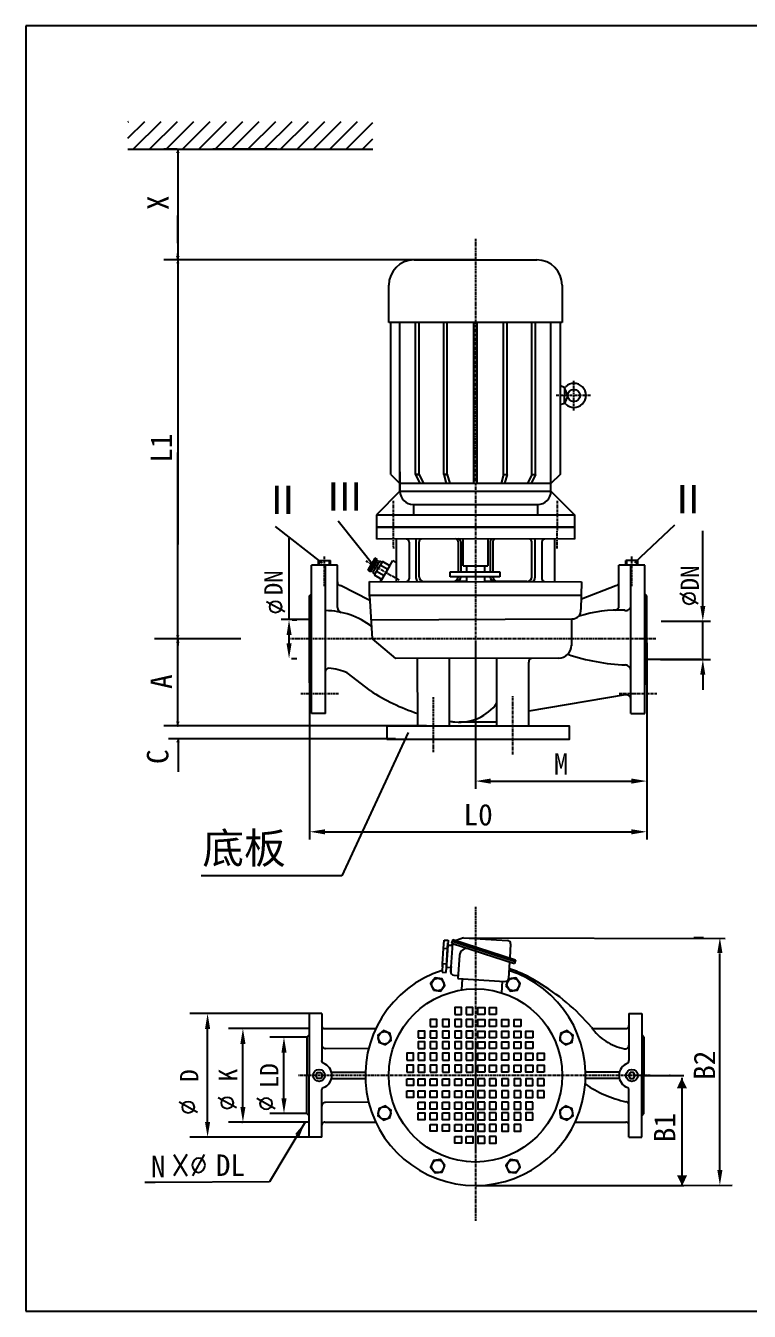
# Model space of a CAD drawing. Extents: x 1620 to 2878, y -792 to 791.
# Drawn here: x 1939.6 to 2057.7, y 338.3 to 548.3 of the extents above; entities that cross this region are included whole.
import ezdxf
from ezdxf.enums import TextEntityAlignment as Align

# ---------------------------------------------------------------- set-up
doc = ezdxf.new("R2010")
doc.units = 0
doc.header["$MEASUREMENT"] = 0
doc.linetypes.add('ACAD_ISO05W100', pattern=[34, 24, -3, 0.5, -3, 0.5, -3])
doc.linetypes.add('CENTER', pattern=[2, 1.25, -0.25, 0.25, -0.25])
doc.layers.get('0').update_dxf_attribs({"linetype": 'CONTINUOUS'})
doc.layers.get('DEFPOINTS').update_dxf_attribs({"linetype": 'CONTINUOUS'})
for name, color, linetype in [('1', 7, 'CONTINUOUS'), ('LAYER1', 7, 'ACAD_ISO05W100'), ('PMX', 6, 'CONTINUOUS'), ('TEXT', 3, 'CONTINUOUS'), ('YHCENTER', 4, 'CENTER'), ('YHDIM', 1, 'CONTINUOUS'), ('YHPMX', 6, 'CONTINUOUS'), ('YHSOLID', 7, 'CONTINUOUS'), ('YHTHIN', 1, 'CONTINUOUS')]:
    doc.layers.add(name, color=color, linetype=linetype)
doc.styles.add('HZTXT', font='txt.shx', dxfattribs={"bigfont": 'hztxt.shx'})
doc.styles.get("Standard").update_dxf_attribs({"font": 'SimSun.ttf', "width": 0.6})
doc.dimstyles.get("Standard").update_dxf_attribs({"dimtxt": 0.18, "dimasz": 0.18, "dimexe": 0.18, "dimexo": 0.0625, "dimgap": 0.09, "dimtad": 0, "dimtih": 1, "dimtoh": 1, "dimdec": 4, "dimzin": 0, "dimdsep": 46, "dimtxsty": 'Standard', "dimcen": 0.09, "dimadec": 0, "dimazin": 0, "dimtfac": 1, "dimtdec": 4, "dimtofl": 0, "dimtmove": 0, "dimatfit": 3, "dimfxl": 0, "dimtolj": 1, "dimtzin": 0, "dimarcsym": 0})

# ---------------------------------------------------------------- blocks, each defined once
blk = doc.blocks.new('A2')
at = {"color": 1, "linetype": 'ByBlock', "ltscale": 0.2}
blk.add_solid([(-0.63, -0.307), (-0.63, 0.293), (0, 0)], dxfattribs=at)
at = {"layer": 'TEXT', "color": 1, "ltscale": 0.2}
blk.add_line((0, 0), (-1.081, 0), dxfattribs=at)
blk = doc.blocks.new('*D452')
at = {"layer": 'DEFPOINTS', "color": 0}
for p in [(2042.72, 451.07), (2050.14, 451.07), (2042.6, 444.84)]:
    blk.add_point(p, dxfattribs=at)
at = {"layer": 'YHDIM', "color": 0, "lineweight": -2}
for p, q in [((2050.14, 453.57), (2050.14, 465.85)), ((2043.35, 451.07), (2051.39, 451.07)), ((2050.14, 444.84), (2050.14, 451.07)), ((2043.23, 444.84), (2051.39, 444.84)), ((2050.14, 442.34), (2050.14, 439.84))]:
    blk.add_line(p, q, dxfattribs=at)
at = {"layer": 'YHDIM', "color": 0}
for points in [[(2049.72, 453.57), (2050.55, 453.57), (2050.14, 451.07)], [(2049.72, 442.34), (2050.55, 442.34), (2050.14, 444.84)]]:
    blk.add_solid(points, dxfattribs=at)
at = {"layer": 'YHDIM', "color": 0, "insert": (2048.25, 460.96), "char_height": 2.5, "attachment_point": 5, "rotation": 90}
blk.add_mtext('\\A1;        ', dxfattribs=at)
blk = doc.blocks.new('*D453')
at = {"layer": 'DEFPOINTS', "color": 0}
for p in [(1982.48, 451.3), (1982.59, 451.3), (1982.36, 444.95)]:
    blk.add_point(p, dxfattribs=at)
at = {"layer": 'YHDIM', "color": 0, "lineweight": -2}
for p, q in [((1982.59, 451.3), (1982.59, 464.65)), ((1983.1, 451.3), (1983.84, 451.3)), ((1982.59, 447.45), (1982.59, 448.8)), ((1982.98, 444.95), (1983.84, 444.95))]:
    blk.add_line(p, q, dxfattribs=at)
at = {"layer": 'YHDIM', "color": 0}
for points in [[(1982.18, 448.8), (1983.01, 448.8), (1982.59, 451.3)], [(1982.18, 447.45), (1983.01, 447.45), (1982.59, 444.95)]]:
    blk.add_solid(points, dxfattribs=at)
at = {"layer": 'YHDIM', "color": 0, "insert": (1980.71, 459.23), "char_height": 2.5, "attachment_point": 5, "rotation": 90}
blk.add_mtext('\\A1;         ', dxfattribs=at)
blk = doc.blocks.new('*D454')
at = {"layer": 'DEFPOINTS', "color": 0}
for p in [(1985.95, 448.17), (2040.99, 448.17), (2040.99, 416.67)]:
    blk.add_point(p, dxfattribs=at)
at = {"layer": 'YHDIM', "color": 0, "lineweight": -2}
for p, q in [((1985.95, 447.55), (1985.95, 415.42)), ((2040.99, 447.55), (2040.99, 415.42)), ((1988.45, 416.67), (2038.49, 416.67))]:
    blk.add_line(p, q, dxfattribs=at)
at = {"layer": 'YHDIM', "color": 0}
for points in [[(1988.45, 417.08), (1988.45, 416.25), (1985.95, 416.67)], [(2038.49, 417.08), (2038.49, 416.25), (2040.99, 416.67)]]:
    blk.add_solid(points, dxfattribs=at)
blk = doc.blocks.new('*D455')
at = {"layer": 'DEFPOINTS', "color": 0}
for p in [(2013.02, 448.17), (2040.99, 448.17), (2040.99, 424.95)]:
    blk.add_point(p, dxfattribs=at)
at = {"layer": 'YHDIM', "color": 0, "lineweight": -2}
for p, q in [((2013.02, 447.55), (2013.02, 423.7)), ((2040.99, 447.55), (2040.99, 423.7)), ((2015.52, 424.95), (2038.49, 424.95))]:
    blk.add_line(p, q, dxfattribs=at)
at = {"layer": 'YHDIM', "color": 0}
for points in [[(2015.52, 425.37), (2015.52, 424.53), (2013.02, 424.95)], [(2038.49, 425.37), (2038.49, 424.53), (2040.99, 424.95)]]:
    blk.add_solid(points, dxfattribs=at)
blk = doc.blocks.new('*D456')
at = {"layer": 'DEFPOINTS', "color": 0}
for p in [(1975.06, 384.52), (1985.86, 384.52), (1985.85, 369.23)]:
    blk.add_point(p, dxfattribs=at)
at = {"layer": 'YHDIM', "color": 0, "lineweight": -2}
for p, q in [((1985.23, 384.52), (1973.81, 384.52)), ((1975.06, 371.73), (1975.06, 382.02)), ((1985.22, 369.23), (1973.81, 369.23))]:
    blk.add_line(p, q, dxfattribs=at)
at = {"layer": 'YHDIM', "color": 0}
for points in [[(1974.64, 382.02), (1975.48, 382.02), (1975.06, 384.52)], [(1974.64, 371.73), (1975.48, 371.73), (1975.06, 369.23)]]:
    blk.add_solid(points, dxfattribs=at)
blk = doc.blocks.new('*D457')
at = {"layer": 'DEFPOINTS', "color": 0}
for p in [(1981.76, 383.11), (1985.49, 383.11), (1985.49, 370.63)]:
    blk.add_point(p, dxfattribs=at)
at = {"layer": 'YHDIM', "color": 0, "lineweight": -2}
for p, q in [((1984.87, 383.11), (1980.51, 383.11)), ((1981.76, 373.13), (1981.76, 380.61)), ((1984.87, 370.63), (1980.51, 370.63))]:
    blk.add_line(p, q, dxfattribs=at)
at = {"layer": 'YHDIM', "color": 0}
for points in [[(1981.35, 380.61), (1982.18, 380.61), (1981.76, 383.11)], [(1981.35, 373.13), (1982.18, 373.13), (1981.76, 370.63)]]:
    blk.add_solid(points, dxfattribs=at)
blk = doc.blocks.new('*D458')
at = {"layer": 'DEFPOINTS', "color": 0}
for p in [(1969.29, 386.97), (1985.86, 386.97), (1985.86, 366.78)]:
    blk.add_point(p, dxfattribs=at)
at = {"layer": 'YHDIM', "color": 0, "lineweight": -2}
for p, q in [((1985.23, 386.97), (1968.04, 386.97)), ((1969.29, 369.28), (1969.29, 384.47)), ((1985.23, 366.78), (1968.04, 366.78))]:
    blk.add_line(p, q, dxfattribs=at)
at = {"layer": 'YHDIM', "color": 0}
for points in [[(1968.87, 384.47), (1969.71, 384.47), (1969.29, 386.97)], [(1968.87, 369.28), (1969.71, 369.28), (1969.29, 366.78)]]:
    blk.add_solid(points, dxfattribs=at)

msp = doc.modelspace()

# ---------------------------------------------------------------- hatches: boundary and pattern name
at = {"layer": 'YHPMX', "ltscale": 0.2}
h = msp.add_hatch(dxfattribs=at)
h.set_pattern_fill('ANSI31', color=256, scale=15.120422, style=0)
h.set_pattern_definition([(45, (347.8369, -9.3197), (-1.3364691, 1.3364691), [])])
h.paths.add_polyline_path([(1996.29605, 528.15541), (1996.29605, 532.69687), (1956.29837, 532.69687), (1956.29837, 528.15541)])

# ---------------------------------------------------------------- linework, layer by layer
for p, q in [((2236.60265, 548.34264), (1939.60265, 548.34264)), ((1939.60265, 548.34264), (1939.60265, 338.34264)), ((1939.60265, 338.34264), (2236.60265, 338.34264))]:
    msp.add_line(p, q)
at = {"color": 1, "linetype": 'ByBlock'}
for p, q in [((2002.96548, 510.07578), (1963.68027, 510.07578)), ((1964.43027, 509.17578), (1964.43027, 463.5988)), ((1964.43027, 449.07182), (1964.43027, 478.6488)), ((1985.9195, 451.3567), (1981.317, 451.35887)), ((1974.70507, 448.17182), (1963.68027, 448.17182)), ((2041.01743, 444.87043), (2049.81035, 444.87043)), ((2013.02284, 431.78428), (2013.02284, 426.79756)), ((2013.15746, 358.89367), (2054.94929, 358.93821))]:
    msp.add_line(p, q, dxfattribs=at)
at = {"color": 1}
for p, q in [((2002.06212, 432.89734), (1991.1966, 409.47698)), ((1991.1966, 409.47698), (1968.21789, 409.47698))]:
    msp.add_line(p, q, dxfattribs=at)
at = {"color": 0, "linetype": 'ByBlock'}
msp.add_line((2050.24009, 399.35694), (2048.67845, 399.35694), dxfattribs=at)
at = {"layer": '1'}
for p, q in [((1996.84121, 466.42764), (1996.84121, 464.48581)), ((2013.02316, 466.42764), (1996.84121, 466.42764)), ((2013.02316, 466.42764), (2017.1825, 466.42764)), ((2017.1825, 466.42764), (2025.40236, 466.42764)), ((2027.3442, 466.42764), (2029.20512, 466.42764)), ((2029.20512, 466.42764), (2029.20512, 464.48581)), ((2029.20512, 464.48581), (1996.84121, 464.52422)), ((2000.0776, 464.48581), (2000.09801, 457.5583)), ((2003.31399, 464.48581), (2003.31399, 458.16987)), ((2010.19823, 464.52422), (2010.19823, 464.52126)), ((2022.73234, 464.48581), (2022.73234, 458.16987)), ((2025.99969, 457.52757), (2025.99969, 464.48961)), ((2002.18125, 464.00035), (2002.18125, 458.01302)), ((2003.82465, 458.33666), (2003.82465, 464.03876)), ((2010.19823, 464.03876), (2010.19823, 459.15043)), ((2010.63021, 464.03876), (2010.63021, 459.15043)), ((2015.41611, 464.03876), (2015.41611, 459.15043)), ((2015.8481, 464.03876), (2015.8481, 459.15043)), ((2022.22167, 458.33666), (2022.22167, 464.03876)), ((2023.86508, 464.00035), (2023.86508, 458.01302)), ((1997.57023, 457.5643), (1999.53649, 460.9722)), ((2010.19823, 458.34133), (2010.19823, 458.33666)), ((2010.63021, 458.34133), (2010.63021, 458.33666)), ((2015.41611, 458.34133), (2015.41611, 458.33666)), ((2015.8481, 458.34133), (2015.8481, 458.33666)), ((1995.70795, 457.57194), (2030.34387, 457.48443)), ((2004.66021, 457.52757), (2009.82112, 457.52757)), ((2011.56679, 457.52757), (2009.82112, 457.52757)), ((2021.41258, 457.52757), (2014.47954, 457.52757)), ((2030.34387, 455.26241), (1995.70248, 455.27057))]:
    msp.add_line(p, q, dxfattribs=at)
for centre, radius, start, end in [((2001.69579, 464.00035), 0.48546, 0, 90), ((2004.31011, 464.03876), 0.48546, 110.1606389, 180), ((2009.71277, 464.03876), 0.48546, 0, 90), ((2010.14476, 464.03876), 0.48546, 0, 90), ((2015.90157, 464.03876), 0.48546, 107.4918441, 180), ((2016.33356, 464.03876), 0.48546, 107.6913042, 180), ((2021.73622, 464.03876), 0.48546, 0, 69.8393611), ((2024.35054, 464.00035), 0.48546, 90, 180), ((2001.69579, 458.01302), 0.48546, 270, 0), ((2004.12309, 458.16987), 0.8091, 180, 232.5464914), ((2004.63375, 458.33666), 0.8091, 180, 270), ((2009.38913, 458.33666), 0.8091, 270, 0), ((2009.82112, 458.33666), 0.8091, 270, 0), ((2016.22521, 458.33666), 0.8091, 180, 270), ((2016.6572, 458.33666), 0.8091, 180, 270), ((2021.41258, 458.33666), 0.8091, 270, 0), ((2021.92324, 458.16987), 0.8091, 307.4535086, 0), ((2024.35054, 458.01302), 0.48546, 180, 270), ((2004.66021, 458.33666), 0.8091, 262.9483667, 270)]:
    msp.add_arc(centre, radius, start, end, dxfattribs=at)
at = {"layer": 'DEFPOINTS', "color": 0, "linetype": 'ByBlock'}
for p in [(2002.99673, 510.07578), (1985.95075, 451.35668), (2040.98618, 451.34321), (1964.43027, 448.17182), (1974.73632, 448.17182), (1985.95075, 448.07732), (2040.98618, 448.17182), (2040.98618, 448.07732), (1982.06395, 444.88558), (1985.95075, 444.88374), (2040.98618, 444.87043), (2049.06035, 444.87043), (2013.02284, 431.81553), (2013.02284, 427.54756), (2011.0497, 399.35694), (2049.92845, 399.35694), (2050.11509, 399.35694), (2050.86509, 399.35694), (2013.12621, 358.89367), (2050.86509, 358.89367)]:
    msp.add_point(p, dxfattribs=at)
at = {"layer": 'DEFPOINTS', "color": 0, "linetype": 'ByBlock', "ltscale": 0.35}
msp.add_point((2013.03171, 358.89367), dxfattribs=at)
at = {"layer": 'LAYER1'}
for p, q in [((2008.98484, 394.52377), (2008.98484, 393.75262)), ((1987.93824, 386.96552), (1985.85805, 386.96552)), ((1985.85805, 386.96552), (1985.85805, 376.8705)), ((1987.93824, 386.96552), (1987.93824, 383.12935)), ((1987.96655, 386.96552), (1987.96655, 379.29318)), ((2038.07914, 386.96552), (2040.15933, 386.96552)), ((2038.07914, 386.96552), (2038.07914, 379.29318)), ((2040.15933, 386.96552), (2040.15933, 376.8705)), ((1988.4277, 384.51825), (1996.75085, 384.51177)), ((2032.11618, 384.51825), (2037.58969, 384.51825)), ((1985.49096, 383.11106), (1985.85805, 383.47815)), ((1985.49096, 383.11106), (1985.49096, 376.8705)), ((2040.52642, 383.11106), (2040.15933, 383.47815)), ((2040.52642, 383.11106), (2040.52642, 376.8705)), ((1995.58452, 381.23759), (1988.55006, 381.27235)), ((1987.96655, 379.14594), (1987.96655, 379.29318)), ((2038.07914, 379.14594), (2038.07914, 379.29318)), ((1985.49096, 370.63424), (1985.49096, 376.8748)), ((1985.85805, 366.77977), (1985.85805, 376.8748)), ((2040.15933, 366.77977), (2040.15933, 376.8748)), ((2040.52642, 370.63424), (2040.52642, 376.8748)), ((1987.96655, 366.77977), (1987.96655, 374.59506)), ((2038.07914, 366.77977), (2038.07914, 374.59506)), ((1987.93824, 366.77977), (1987.93824, 371.85683)), ((1995.58452, 372.50341), (1988.55006, 372.46865)), ((1985.49096, 370.63424), (1985.85805, 370.26715)), ((2040.52642, 370.63424), (2040.15933, 370.26715)), ((1988.4277, 369.22705), (1996.75188, 369.22705)), ((2029.29381, 369.22705), (2037.58969, 369.22705)), ((1987.93824, 366.77977), (1985.85805, 366.77977)), ((2038.07914, 366.77977), (2040.15933, 366.77977))]:
    msp.add_line(p, q, dxfattribs=at)
for centre, radius, start, end in [((2013.3243, 376.97898), 18.06528, 56.8337745, 73.5055926), ((2005.53464, 362.21314), 34.722, 40.4438271, 59.4044374), ((1988.4277, 385.0077), 0.48946, 180, 270), ((2038.93796, 389.55978), 8.48256, 214.6462864, 259.2628235), ((2037.58969, 385.0077), 0.48946, 270, 0), ((1988.55006, 381.88417), 0.61182, 180, 270), ((2037.46732, 381.82764), 0.61182, 259.6711867, 0), ((2041.44608, 390.48615), 18.31837, 235.0245291, 257.867067), ((1988.55006, 371.85683), 0.61182, 90, 180), ((2037.46732, 371.97881), 0.61182, 0, 77.867067), ((1988.4277, 368.7376), 0.48946, 90, 180), ((2037.58969, 368.7376), 0.48946, 0, 90)]:
    msp.add_arc(centre, radius, start, end, dxfattribs=at)
at = {"layer": 'PMX'}
msp.add_line((1999.53649, 460.9722), (1999.53649, 460.9722), dxfattribs=at)
for points in [[(2009.63304, 386.83935), (2010.74035, 386.83935), (2010.74035, 387.94575), (2009.63304, 387.94575)], [(2011.5036, 386.83935), (2012.61091, 386.83935), (2012.61091, 387.94575), (2011.5036, 387.94575)], [(2014.54209, 386.83935), (2013.43478, 386.83935), (2013.43478, 387.94575), (2014.54209, 387.94575)], [(2016.41265, 386.83935), (2015.30534, 386.83935), (2015.30534, 387.94575), (2016.41265, 387.94575)], [(2005.60276, 384.88124), (2006.71006, 384.88124), (2006.71006, 385.98764), (2005.60276, 385.98764)], [(2007.61845, 384.88124), (2008.72575, 384.88124), (2008.72575, 385.98764), (2007.61845, 385.98764)], [(2009.63304, 384.88124), (2010.74035, 384.88124), (2010.74035, 385.98764), (2009.63304, 385.98764)], [(2011.5036, 384.88124), (2012.61091, 384.88124), (2012.61091, 385.98764), (2011.5036, 385.98764)], [(2014.54209, 384.88124), (2013.43478, 384.88124), (2013.43478, 385.98764), (2014.54209, 385.98764)], [(2016.41265, 384.88124), (2015.30534, 384.88124), (2015.30534, 385.98764), (2016.41265, 385.98764)], [(2018.42724, 384.88124), (2017.31994, 384.88124), (2017.31994, 385.98764), (2018.42724, 385.98764)], [(2020.44293, 384.88124), (2019.33563, 384.88124), (2019.33563, 385.98764), (2020.44293, 385.98764)], [(2003.67391, 383.00309), (2004.78122, 383.00309), (2004.78122, 384.10949), (2003.67391, 384.10949)], [(2003.67391, 381.25835), (2004.78122, 381.25835), (2004.78122, 382.36475), (2003.67391, 382.36475)], [(2005.60276, 383.00309), (2006.71006, 383.00309), (2006.71006, 384.10949), (2005.60276, 384.10949)], [(2005.60276, 381.25835), (2006.71006, 381.25835), (2006.71006, 382.36475), (2005.60276, 382.36475)], [(2007.61845, 383.00309), (2008.72575, 383.00309), (2008.72575, 384.10949), (2007.61845, 384.10949)], [(2007.61845, 381.25835), (2008.72575, 381.25835), (2008.72575, 382.36475), (2007.61845, 382.36475)], [(2009.63304, 383.00309), (2010.74035, 383.00309), (2010.74035, 384.10949), (2009.63304, 384.10949)], [(2009.63304, 381.25835), (2010.74035, 381.25835), (2010.74035, 382.36475), (2009.63304, 382.36475)], [(2011.5036, 383.00309), (2012.61091, 383.00309), (2012.61091, 384.10949), (2011.5036, 384.10949)], [(2011.5036, 381.25835), (2012.61091, 381.25835), (2012.61091, 382.36475), (2011.5036, 382.36475)], [(2014.54209, 383.00309), (2013.43478, 383.00309), (2013.43478, 384.10949), (2014.54209, 384.10949)], [(2014.54209, 381.25835), (2013.43478, 381.25835), (2013.43478, 382.36475), (2014.54209, 382.36475)], [(2016.41265, 383.00309), (2015.30534, 383.00309), (2015.30534, 384.10949), (2016.41265, 384.10949)], [(2016.41265, 381.25835), (2015.30534, 381.25835), (2015.30534, 382.36475), (2016.41265, 382.36475)], [(2018.42724, 383.00309), (2017.31994, 383.00309), (2017.31994, 384.10949), (2018.42724, 384.10949)], [(2018.42724, 381.25835), (2017.31994, 381.25835), (2017.31994, 382.36475), (2018.42724, 382.36475)], [(2020.44293, 383.00309), (2019.33563, 383.00309), (2019.33563, 384.10949), (2020.44293, 384.10949)], [(2020.44293, 381.25835), (2019.33563, 381.25835), (2019.33563, 382.36475), (2020.44293, 382.36475)], [(2022.37178, 383.00309), (2021.26447, 383.00309), (2021.26447, 384.10949), (2022.37178, 384.10949)], [(2022.37178, 381.25835), (2021.26447, 381.25835), (2021.26447, 382.36475), (2022.37178, 382.36475)], [(2001.80335, 379.3802), (2002.91066, 379.3802), (2002.91066, 380.4866), (2001.80335, 380.4866)], [(2003.67391, 379.3802), (2004.78122, 379.3802), (2004.78122, 380.4866), (2003.67391, 380.4866)], [(2005.60276, 379.3802), (2006.71006, 379.3802), (2006.71006, 380.4866), (2005.60276, 380.4866)], [(2007.61845, 379.3802), (2008.72575, 379.3802), (2008.72575, 380.4866), (2007.61845, 380.4866)], [(2009.63304, 379.3802), (2010.74035, 379.3802), (2010.74035, 380.4866), (2009.63304, 380.4866)], [(2011.5036, 379.3802), (2012.61091, 379.3802), (2012.61091, 380.4866), (2011.5036, 380.4866)], [(2014.54209, 379.3802), (2013.43478, 379.3802), (2013.43478, 380.4866), (2014.54209, 380.4866)], [(2016.41265, 379.3802), (2015.30534, 379.3802), (2015.30534, 380.4866), (2016.41265, 380.4866)], [(2018.42724, 379.3802), (2017.31994, 379.3802), (2017.31994, 380.4866), (2018.42724, 380.4866)], [(2020.44293, 379.3802), (2019.33563, 379.3802), (2019.33563, 380.4866), (2020.44293, 380.4866)], [(2022.37178, 379.3802), (2021.26447, 379.3802), (2021.26447, 380.4866), (2022.37178, 380.4866)], [(2024.24233, 379.3802), (2023.13503, 379.3802), (2023.13503, 380.4866), (2024.24233, 380.4866)], [(2001.80335, 377.42209), (2002.91066, 377.42209), (2002.91066, 378.52849), (2001.80335, 378.52849)], [(2003.67391, 377.42209), (2004.78122, 377.42209), (2004.78122, 378.52849), (2003.67391, 378.52849)], [(2005.60276, 377.42209), (2006.71006, 377.42209), (2006.71006, 378.52849), (2005.60276, 378.52849)], [(2007.61845, 377.42209), (2008.72575, 377.42209), (2008.72575, 378.52849), (2007.61845, 378.52849)], [(2009.63304, 377.42209), (2010.74035, 377.42209), (2010.74035, 378.52849), (2009.63304, 378.52849)], [(2011.5036, 377.42209), (2012.61091, 377.42209), (2012.61091, 378.52849), (2011.5036, 378.52849)], [(2014.54209, 377.42209), (2013.43478, 377.42209), (2013.43478, 378.52849), (2014.54209, 378.52849)], [(2016.41265, 377.42209), (2015.30534, 377.42209), (2015.30534, 378.52849), (2016.41265, 378.52849)], [(2018.42724, 377.42209), (2017.31994, 377.42209), (2017.31994, 378.52849), (2018.42724, 378.52849)], [(2020.44293, 377.42209), (2019.33563, 377.42209), (2019.33563, 378.52849), (2020.44293, 378.52849)], [(2022.37178, 377.42209), (2021.26447, 377.42209), (2021.26447, 378.52849), (2022.37178, 378.52849)], [(2024.24233, 377.42209), (2023.13503, 377.42209), (2023.13503, 378.52849), (2024.24233, 378.52849)], [(2001.80335, 376.31891), (2002.91066, 376.31891), (2002.91066, 375.21252), (2001.80335, 375.21252)], [(2003.67391, 376.31891), (2004.78122, 376.31891), (2004.78122, 375.21252), (2003.67391, 375.21252)], [(2005.60276, 376.31891), (2006.71006, 376.31891), (2006.71006, 375.21252), (2005.60276, 375.21252)], [(2007.61845, 376.31891), (2008.72575, 376.31891), (2008.72575, 375.21252), (2007.61845, 375.21252)], [(2009.63304, 376.31891), (2010.74035, 376.31891), (2010.74035, 375.21252), (2009.63304, 375.21252)], [(2011.5036, 376.31891), (2012.61091, 376.31891), (2012.61091, 375.21252), (2011.5036, 375.21252)], [(2014.54209, 376.31891), (2013.43478, 376.31891), (2013.43478, 375.21252), (2014.54209, 375.21252)], [(2016.41265, 376.31891), (2015.30534, 376.31891), (2015.30534, 375.21252), (2016.41265, 375.21252)], [(2018.42724, 376.31891), (2017.31994, 376.31891), (2017.31994, 375.21252), (2018.42724, 375.21252)], [(2020.44293, 376.31891), (2019.33563, 376.31891), (2019.33563, 375.21252), (2020.44293, 375.21252)], [(2022.37178, 376.31891), (2021.26447, 376.31891), (2021.26447, 375.21252), (2022.37178, 375.21252)], [(2024.24233, 376.31891), (2023.13503, 376.31891), (2023.13503, 375.21252), (2024.24233, 375.21252)], [(2001.80335, 374.3608), (2002.91066, 374.3608), (2002.91066, 373.2544), (2001.80335, 373.2544)], [(2003.67391, 374.3608), (2004.78122, 374.3608), (2004.78122, 373.2544), (2003.67391, 373.2544)], [(2005.60276, 374.3608), (2006.71006, 374.3608), (2006.71006, 373.2544), (2005.60276, 373.2544)], [(2007.61845, 374.3608), (2008.72575, 374.3608), (2008.72575, 373.2544), (2007.61845, 373.2544)], [(2009.63304, 374.3608), (2010.74035, 374.3608), (2010.74035, 373.2544), (2009.63304, 373.2544)], [(2011.5036, 374.3608), (2012.61091, 374.3608), (2012.61091, 373.2544), (2011.5036, 373.2544)], [(2014.54209, 374.3608), (2013.43478, 374.3608), (2013.43478, 373.2544), (2014.54209, 373.2544)], [(2016.41265, 374.3608), (2015.30534, 374.3608), (2015.30534, 373.2544), (2016.41265, 373.2544)], [(2018.42724, 374.3608), (2017.31994, 374.3608), (2017.31994, 373.2544), (2018.42724, 373.2544)], [(2020.44293, 374.3608), (2019.33563, 374.3608), (2019.33563, 373.2544), (2020.44293, 373.2544)], [(2022.37178, 374.3608), (2021.26447, 374.3608), (2021.26447, 373.2544), (2022.37178, 373.2544)], [(2024.24233, 374.3608), (2023.13503, 374.3608), (2023.13503, 373.2544), (2024.24233, 373.2544)], [(2003.67391, 372.48265), (2004.78122, 372.48265), (2004.78122, 371.37626), (2003.67391, 371.37626)], [(2005.60276, 372.48265), (2006.71006, 372.48265), (2006.71006, 371.37626), (2005.60276, 371.37626)], [(2007.61845, 372.48265), (2008.72575, 372.48265), (2008.72575, 371.37626), (2007.61845, 371.37626)], [(2009.63304, 372.48265), (2010.74035, 372.48265), (2010.74035, 371.37626), (2009.63304, 371.37626)], [(2011.5036, 372.48265), (2012.61091, 372.48265), (2012.61091, 371.37626), (2011.5036, 371.37626)], [(2014.54209, 372.48265), (2013.43478, 372.48265), (2013.43478, 371.37626), (2014.54209, 371.37626)], [(2016.41265, 372.48265), (2015.30534, 372.48265), (2015.30534, 371.37626), (2016.41265, 371.37626)], [(2018.42724, 372.48265), (2017.31994, 372.48265), (2017.31994, 371.37626), (2018.42724, 371.37626)], [(2020.44293, 372.48265), (2019.33563, 372.48265), (2019.33563, 371.37626), (2020.44293, 371.37626)], [(2022.37178, 372.48265), (2021.26447, 372.48265), (2021.26447, 371.37626), (2022.37178, 371.37626)], [(2003.67391, 370.73791), (2004.78122, 370.73791), (2004.78122, 369.63151), (2003.67391, 369.63151)], [(2005.60276, 370.73791), (2006.71006, 370.73791), (2006.71006, 369.63151), (2005.60276, 369.63151)], [(2007.61845, 370.73791), (2008.72575, 370.73791), (2008.72575, 369.63151), (2007.61845, 369.63151)], [(2009.63304, 370.73791), (2010.74035, 370.73791), (2010.74035, 369.63151), (2009.63304, 369.63151)], [(2011.5036, 370.73791), (2012.61091, 370.73791), (2012.61091, 369.63151), (2011.5036, 369.63151)], [(2014.54209, 370.73791), (2013.43478, 370.73791), (2013.43478, 369.63151), (2014.54209, 369.63151)], [(2016.41265, 370.73791), (2015.30534, 370.73791), (2015.30534, 369.63151), (2016.41265, 369.63151)], [(2018.42724, 370.73791), (2017.31994, 370.73791), (2017.31994, 369.63151), (2018.42724, 369.63151)], [(2020.44293, 370.73791), (2019.33563, 370.73791), (2019.33563, 369.63151), (2020.44293, 369.63151)], [(2022.37178, 370.73791), (2021.26447, 370.73791), (2021.26447, 369.63151), (2022.37178, 369.63151)], [(2005.60276, 368.85976), (2006.71006, 368.85976), (2006.71006, 367.75337), (2005.60276, 367.75337)], [(2007.61845, 368.85976), (2008.72575, 368.85976), (2008.72575, 367.75337), (2007.61845, 367.75337)], [(2009.63304, 368.85976), (2010.74035, 368.85976), (2010.74035, 367.75337), (2009.63304, 367.75337)], [(2011.5036, 368.85976), (2012.61091, 368.85976), (2012.61091, 367.75337), (2011.5036, 367.75337)], [(2014.54209, 368.85976), (2013.43478, 368.85976), (2013.43478, 367.75337), (2014.54209, 367.75337)], [(2016.41265, 368.85976), (2015.30534, 368.85976), (2015.30534, 367.75337), (2016.41265, 367.75337)], [(2018.42724, 368.85976), (2017.31994, 368.85976), (2017.31994, 367.75337), (2018.42724, 367.75337)], [(2020.44293, 368.85976), (2019.33563, 368.85976), (2019.33563, 367.75337), (2020.44293, 367.75337)], [(2009.63304, 366.90165), (2010.74035, 366.90165), (2010.74035, 365.79525), (2009.63304, 365.79525)], [(2011.5036, 366.90165), (2012.61091, 366.90165), (2012.61091, 365.79525), (2011.5036, 365.79525)], [(2014.54209, 366.90165), (2013.43478, 366.90165), (2013.43478, 365.79525), (2014.54209, 365.79525)], [(2016.41265, 366.90165), (2015.30534, 366.90165), (2015.30534, 365.79525), (2016.41265, 365.79525)]]:
    msp.add_lwpolyline(points, close=True, dxfattribs=at)
at = {"layer": 'TEXT', "color": 1, "linetype": 'ByBlock', "ltscale": 0.2}
for p, q in [((1964.33577, 528.15541), (1962.16221, 528.15541)), ((1964.45494, 528.06844), (1964.43027, 508.8976)), ((1980.56993, 528.15541), (1970.15713, 528.15541)), ((1964.43027, 512.79746), (1964.43027, 517.33359)), ((1964.33577, 510.07578), (1962.16221, 510.07578)), ((1964.33577, 448.17182), (1960.641, 448.17182)), ((1974.54732, 448.17182), (1961.40619, 448.17182)), ((1965.85697, 433.98151), (1962.16221, 433.98151)), ((1964.49486, 431.71311), (1964.46371, 426.45482)), ((1985.85805, 386.96552), (1966.41815, 386.96552)), ((1985.85805, 384.51825), (1972.69387, 384.51825)), ((1985.49096, 383.11106), (1979.46099, 383.11106)), ((2040.62092, 376.8705), (2047.03316, 376.8705)), ((2046.72677, 374.78165), (2046.72677, 359.52649)), ((1985.49096, 370.63424), (1979.46099, 370.63424)), ((1985.84612, 369.22581), (1972.69387, 369.22581)), ((1985.85805, 366.77977), (1966.41815, 366.77977)), ((2013.12621, 358.89367), (2047.03316, 358.89367))]:
    msp.add_line(p, q, dxfattribs=at)
at = {"layer": 'TEXT', "color": 1, "linetype": 'ByBlock', "ltscale": 0.35}
for p, q in [((2013.02284, 510.07578), (1962.16766, 510.07578)), ((2005.01579, 433.98151), (1962.92739, 433.98151)), ((1999.95831, 433.98151), (1962.92739, 433.98151)), ((1999.95831, 431.86535), (1962.92739, 431.86535))]:
    msp.add_line(p, q, dxfattribs=at)
at = {"layer": 'TEXT', "color": 0, "linetype": 'ByBlock', "ltscale": 0.2}
for p in [(1964.43027, 510.07578), (1964.43027, 510.07578), (1964.43027, 448.17182), (1964.43027, 448.17182), (1964.43027, 433.98151), (2044.76509, 376.8705), (1974.96193, 369.22581)]:
    msp.add_point(p, dxfattribs=at)
at = {"layer": 'YHCENTER', "ltscale": 0.35}
for p, q in [((2013.02284, 513.53564), (2013.02284, 424.52348)), ((2029.0946, 485.46191), (2029.0946, 490.41157)), ((2031.77885, 487.95466), (2026.12535, 487.95466)), ((1999.67121, 462.93423), (1999.63357, 470.70995)), ((2026.37512, 462.93423), (2026.41276, 470.70995)), ((1988.36127, 456.79515), (1988.36127, 461.71878)), ((2000.56333, 457.76341), (1995.16175, 460.88202)), ((2038.55889, 456.79515), (2038.55889, 461.71878)), ((2042.47836, 448.17182), (1982.5189, 448.17182)), ((1984.51278, 439.26185), (1990.66059, 439.25756)), ((2036.4743, 439.26185), (2042.62212, 439.25756)), ((2006.1782, 429.67043), (2006.1782, 438.67909)), ((2019.12376, 429.31773), (2019.12376, 438.83089)), ((2013.02284, 404.41114), (2013.02284, 353.1162)), ((2013.02284, 382.41321), (2013.02284, 364.39943)), ((2041.5538, 376.8705), (1984.11858, 376.8705))]:
    msp.add_line(p, q, dxfattribs=at)
at = {"layer": 'YHDIM'}
for p, q in [((1964.44376, 433.98523), (1964.43401, 448.1696)), ((2011.08095, 399.35694), (2053.81079, 399.25914)), ((2052.92529, 361.30384), (2052.92529, 396.76711))]:
    msp.add_line(p, q, dxfattribs=at)
at = {"layer": 'YHDIM', "ltscale": 0.2}
for points in [[(1988.05426, 460.52186), (1980.3614, 466.54217)], [(1996.82682, 459.64533), (1990.61855, 467.3873)], [(2039.02458, 460.66163), (2045.57026, 466.82388)]]:
    msp.add_lwpolyline(points, dxfattribs=at)
at = {"layer": 'YHDIM'}
for points in [[(2052.50862, 396.89351), (2053.34195, 396.89351), (2052.92529, 399.39351)], [(2052.50862, 361.43023), (2053.34195, 361.43023), (2052.92529, 358.93023)]]:
    msp.add_solid(points, dxfattribs=at)
at = {"layer": 'YHSOLID'}
for p, q in [((1956.29837, 528.15541), (1996.29605, 528.15541)), ((2002.99673, 510.07578), (2023.04896, 510.07578)), ((1998.86834, 499.83503), (1998.86834, 505.94739)), ((2027.17735, 505.94739), (2027.17735, 499.83503)), ((2027.17735, 499.83503), (1998.86834, 499.83503)), ((1999.21357, 475.03773), (1999.21357, 499.83503)), ((2000.6964, 472.31896), (2000.6964, 499.83503)), ((2003.24127, 475.03773), (2003.24127, 499.83503)), ((2003.81666, 475.03773), (2003.81666, 499.83503)), ((2007.84437, 475.03773), (2007.84437, 499.83503)), ((2008.41975, 475.03773), (2008.41975, 499.83503)), ((2012.73515, 473.55553), (2012.73515, 499.83503)), ((2013.31054, 473.55553), (2013.31054, 499.83503)), ((2017.62594, 475.03773), (2017.62594, 499.83503)), ((2018.20132, 475.03773), (2018.20132, 499.83503)), ((2022.22903, 475.03773), (2022.22903, 499.83503)), ((2022.80442, 475.03773), (2022.80442, 499.83503)), ((2025.34993, 472.31499), (2025.34993, 499.83503)), ((2026.83212, 499.83503), (2026.83212, 475.03773)), ((2027.54129, 489.25775), (2026.83212, 489.50483)), ((2027.54129, 489.25777), (2027.54129, 487.93659)), ((2028.0796, 487.95466), (2027.54129, 489.25777)), ((2027.54129, 486.65155), (2027.54129, 487.97272)), ((2028.0796, 487.95466), (2027.54129, 486.65155)), ((2027.54129, 486.65156), (2026.83212, 486.40448)), ((1999.21357, 475.03773), (2000.69576, 473.55553)), ((2000.6964, 475.45216), (2000.6964, 472.31499)), ((2003.24127, 475.03773), (2003.81666, 475.03773)), ((2003.24191, 475.03773), (2003.95424, 473.55553)), ((2003.8173, 475.03773), (2003.24191, 475.03773)), ((2003.8173, 475.03773), (2004.52962, 473.55553)), ((2007.84437, 475.03773), (2008.41975, 475.03773)), ((2008.42039, 475.03773), (2007.84501, 475.03773)), ((2007.84501, 475.03773), (2008.25547, 473.55553)), ((2008.42039, 475.03773), (2008.83085, 473.55553)), ((2012.73515, 475.03773), (2013.31054, 475.03773)), ((2017.62594, 475.03773), (2017.21548, 473.55553)), ((2017.62594, 475.03773), (2018.20132, 475.03773)), ((2018.20132, 475.03773), (2017.79086, 473.55553)), ((2022.22903, 475.03773), (2021.51671, 473.55553)), ((2022.80442, 475.03773), (2022.09209, 473.55553)), ((2022.22903, 475.03773), (2022.80442, 475.03773)), ((2026.83212, 475.03773), (2025.34993, 473.55553)), ((2025.34993, 473.55553), (2000.69576, 473.55553)), ((2000.6964, 472.31499), (1996.84121, 468.44327)), ((2000.6964, 472.31896), (2025.34993, 472.31896)), ((2025.34993, 472.31499), (2029.20512, 468.44327)), ((1996.84121, 468.44327), (1996.84121, 466.42764)), ((1996.84121, 468.44327), (2029.20512, 468.44327)), ((2002.88287, 470.12852), (2023.16346, 470.12852)), ((2002.88287, 470.12852), (2002.88287, 468.44327)), ((2023.16282, 470.12852), (2023.16282, 468.44327)), ((2029.20512, 468.44327), (2029.20512, 466.42764)), ((1996.84121, 466.42764), (2029.20512, 466.42764)), ((1996.84121, 466.42764), (2029.20512, 466.42764)), ((2027.3442, 466.42764), (1996.84121, 466.42764)), ((2029.20512, 466.42764), (2027.3442, 466.42764)), ((2011.00042, 460.11668), (2011.00042, 464.52422)), ((2015.04591, 464.52422), (2015.04591, 460.11668)), ((1989.34896, 460.24329), (1986.27439, 460.24329)), ((1986.27439, 440.66312), (1986.27439, 460.24329)), ((1987.39035, 460.96361), (1989.33219, 460.96361)), ((1987.39035, 460.24329), (1987.39035, 460.96361)), ((1988.53986, 435.97035), (1988.53986, 460.24329)), ((1989.33219, 460.24329), (1989.33219, 460.96361)), ((1990.4817, 460.24329), (1989.34896, 460.24329)), ((1990.4817, 453.29294), (1990.4817, 460.24329)), ((1995.48257, 459.3947), (1996.04639, 460.37127)), ((1996.25297, 459.69732), (1995.80621, 459.95526)), ((1996.33388, 459.83746), (1995.88712, 460.0954)), ((1995.92933, 459.13676), (1996.49315, 460.11333)), ((1996.41479, 459.9776), (1995.96803, 460.23554)), ((1996.61021, 461.34784), (1996.04639, 460.37127)), ((1996.57152, 460.24906), (1996.12476, 460.507)), ((1996.65243, 460.3892), (1996.20567, 460.64714)), ((1996.25214, 458.99013), (1996.79875, 459.93689)), ((1996.73334, 460.52934), (1996.28658, 460.78728)), ((1996.81425, 460.66948), (1996.36749, 460.92742)), ((1996.68237, 459.73531), (1996.37677, 459.91174)), ((1996.89516, 460.80962), (1996.4484, 461.06756)), ((1997.05698, 461.0899), (1996.49315, 460.11333)), ((1996.97607, 460.94976), (1996.5293, 461.2077)), ((1996.91514, 460.13848), (1996.60954, 460.31491)), ((1997.05698, 461.0899), (1996.61021, 461.34784)), ((1997.34537, 460.88365), (1996.79875, 459.93689)), ((1997.82806, 460.84343), (1997.08806, 459.56172)), ((1997.73256, 460.66011), (1997.34537, 460.88365)), ((1998.70976, 459.53952), (1997.48387, 460.24729)), ((1997.75421, 457.88445), (1999.05394, 460.13566)), ((1999.05394, 460.13566), (1997.82806, 460.84343)), ((2011.00042, 460.11668), (2015.04591, 460.11668)), ((2040.09617, 460.24329), (2036.45523, 460.24329)), ((2036.45523, 453.64952), (2036.45523, 460.24329)), ((2039.5298, 460.96361), (2037.58797, 460.96361)), ((2037.58797, 460.24329), (2037.58797, 460.96361)), ((2038.39707, 435.97035), (2038.39707, 460.24329)), ((2039.5298, 460.24329), (2039.5298, 460.96361)), ((2040.66254, 460.24329), (2039.5298, 460.24329)), ((2040.66254, 455.55052), (2040.66254, 460.24329)), ((1995.92933, 459.13676), (1995.48257, 459.3947)), ((1996.01024, 459.2769), (1995.56348, 459.53484)), ((1996.09115, 459.41704), (1995.64439, 459.67498)), ((1996.17206, 459.55718), (1995.7253, 459.81512)), ((1996.63933, 458.76658), (1996.25214, 458.99013)), ((1996.52832, 458.59222), (1997.26831, 459.87393)), ((1997.75421, 457.88445), (1996.52832, 458.59222)), ((1998.09839, 458.48059), (1996.8725, 459.18836)), ((2008.91389, 459.15043), (2014.47954, 459.15043)), ((2008.91389, 458.34133), (2008.91389, 459.15043)), ((2014.47954, 458.34133), (2008.91389, 458.34133)), ((2014.47954, 459.15043), (2017.00487, 459.15043)), ((2017.00487, 458.34133), (2014.47954, 458.34133)), ((2017.00487, 459.15043), (2017.00487, 458.34133)), ((1995.75255, 454.45704), (1990.99488, 456.88706)), ((1995.70218, 455.14465), (1995.70795, 457.57194)), ((2030.34289, 457.48444), (2030.23265, 453.00199)), ((2030.3571, 454.74208), (2035.94175, 456.88726)), ((1985.95075, 455.22688), (1986.27439, 455.55052)), ((1985.95075, 440.98676), (1985.95075, 455.22688)), ((2040.98618, 455.22688), (2040.66254, 455.55052)), ((2040.66254, 435.97035), (2040.66254, 455.55052)), ((2040.98618, 440.98676), (2040.98618, 455.22688)), ((1985.95075, 444.87043), (1985.95075, 451.34321)), ((2040.98618, 444.87043), (2040.98618, 451.34321)), ((2003.58908, 433.9317), (2003.58553, 445.00012)), ((2008.76731, 433.9317), (2008.76153, 445.00012)), ((2016.53465, 433.9317), (2016.53465, 445.00012)), ((2021.71288, 433.9317), (2021.71288, 444.38683)), ((1995.84195, 439.73925), (1992.08025, 442.63845)), ((1985.95075, 440.98676), (1986.27439, 440.66312)), ((1986.27439, 435.97035), (1986.27439, 440.66312)), ((2037.43643, 439.04833), (2021.71288, 436.35899)), ((2040.98618, 440.98676), (2040.66254, 440.66312)), ((1988.53986, 435.97035), (1986.27439, 435.97035)), ((2038.39707, 435.97035), (2040.66254, 435.97035)), ((2008.76731, 433.9317), (2003.58908, 433.9317)), ((2016.53465, 434.57898), (2010.38551, 434.57898)), ((2021.71288, 433.9317), (2016.53465, 433.9317)), ((2009.31805, 399.07784), (2009.12822, 398.4909)), ((2009.31805, 399.07784), (2019.57002, 395.76114)), ((2011.0497, 399.35694), (2009.89055, 398.89268)), ((2011.0497, 399.35694), (2018.26555, 398.91247)), ((2007.66192, 395.09863), (2007.8166, 397.60982)), ((2007.8166, 397.60982), (2007.90099, 398.9798)), ((2008.45876, 397.57026), (2007.8166, 397.60982)), ((2007.90099, 398.9798), (2008.54315, 398.94025)), ((2008.21969, 393.68909), (2008.51678, 398.51221)), ((2008.54315, 398.94025), (2008.24606, 394.11713)), ((2008.26995, 394.50495), (2008.49564, 398.16892)), ((2008.49564, 398.16892), (2009.23719, 398.12325)), ((2009.25684, 398.4424), (2008.97228, 393.82252)), ((2009.12978, 398.49571), (2019.40264, 395.17226)), ((2009.22391, 398.78678), (2019.48633, 395.4667)), ((2018.76122, 398.35172), (2018.62057, 396.0683)), ((2007.66192, 395.09863), (2007.57754, 393.72864)), ((2007.63056, 394.58942), (2007.66192, 395.09863)), ((2008.30408, 395.05907), (2007.66192, 395.09863)), ((2010.42237, 396.47185), (2010.17073, 392.68921)), ((2018.58174, 395.43783), (2018.39746, 392.70955)), ((2019.57002, 395.76114), (2019.40264, 395.17225)), ((2007.57754, 393.72864), (2008.21969, 393.68909)), ((2008.98484, 394.46092), (2008.26995, 394.50495)), ((2009.04003, 394.64613), (2009.04003, 394.52377)), ((2009.46795, 393.26177), (2010.20579, 393.21632)), ((2010.17073, 392.68921), (2017.83691, 392.217)), ((2010.85312, 392.64718), (2010.7328, 390.83853)), ((2017.39574, 392.24418), (2017.27122, 390.37241)), ((1989.52465, 377.39277), (1995.0536, 377.39277)), ((1989.52465, 376.34823), (1995.0536, 376.34823)), ((2036.52104, 377.39277), (2030.99209, 377.39277)), ((2036.52104, 376.34823), (2030.99209, 376.34823))]:
    msp.add_line(p, q, dxfattribs=at)
at = {"layer": 'YHSOLID', "ltscale": 0.2}
for p, q in [((1999.53649, 460.9722), (2000.10406, 460.6276)), ((2011.56679, 460.11668), (2011.56679, 459.15043)), ((2014.47954, 460.11668), (2014.47954, 459.15043)), ((1997.57023, 457.5643), (1997.57023, 457.99067)), ((2011.56679, 458.34133), (2011.56679, 457.52757)), ((2014.47954, 458.34133), (2014.47954, 457.52757)), ((2011.56679, 457.52757), (2011.5668, 457.53102)), ((1995.70248, 455.27057), (1996.1394, 448.17182)), ((1996.15586, 451.30607), (2028.75686, 451.47494)), ((2028.69095, 451.4746), (2028.68925, 447.04676)), ((1996.1394, 448.17182), (1999.94869, 445.00012)), ((2026.62355, 445.05328), (1999.94869, 445.00012))]:
    msp.add_line(p, q, dxfattribs=at)
at = {"layer": 'YHSOLID'}
msp.add_lwpolyline([(1998.53161, 431.81553), (2028.35633, 431.81553), (2028.35633, 433.9317), (1998.53161, 433.9317)], close=True, dxfattribs=at)
at = {"layer": 'YHSOLID', "ltscale": 0.2}
for points in [[(2006.158, 390.77912), (2007.32536, 390.62544), (2008.04214, 391.55956), (2007.59156, 392.64737), (2006.42419, 392.80106), (2005.70741, 391.86693)], [(2018.00355, 391.55956), (2018.72033, 390.62544), (2019.88769, 390.77912), (2020.33828, 391.86693), (2019.6215, 392.80106), (2018.45413, 392.64737)], [(1998.33378, 381.8512), (1999.26791, 382.56798), (1999.11422, 383.73535), (1998.02641, 384.18593), (1997.09229, 383.46915), (1997.24597, 382.30179)], [(2026.93147, 383.73535), (2026.77778, 382.56798), (2027.7119, 381.8512), (2028.79971, 382.30179), (2028.9534, 383.46915), (2028.01928, 384.18593)], [(1987.76179, 377.34679), (1988.03678, 376.8705), (1987.76179, 376.39421), (1987.21182, 376.39421), (1986.93683, 376.8705), (1987.21182, 377.34679)], [(2038.2839, 377.34679), (2038.00891, 376.8705), (2038.2839, 376.39421), (2038.83387, 376.39421), (2039.10886, 376.8705), (2038.83387, 377.34679)], [(1999.11422, 370.00566), (1999.26791, 371.17302), (1998.33378, 371.8898), (1997.24597, 371.43921), (1997.09229, 370.27185), (1998.02641, 369.55507)], [(2027.7119, 371.8898), (2026.77778, 371.17302), (2026.93147, 370.00566), (2028.01928, 369.55507), (2028.9534, 370.27185), (2028.79971, 371.43921)], [(2008.04214, 362.18144), (2007.32536, 363.11556), (2006.158, 362.96188), (2005.70741, 361.87407), (2006.42419, 360.93994), (2007.59156, 361.09363)], [(2019.88769, 362.96188), (2018.72033, 363.11556), (2018.00355, 362.18144), (2018.45413, 361.09363), (2019.6215, 360.93994), (2020.33828, 361.87407)]]:
    msp.add_lwpolyline(points, close=True, dxfattribs=at)
at = {"layer": 'YHSOLID'}
msp.add_circle((2029.0946, 487.95466), 1.015, dxfattribs=at)
at = {"layer": 'YHSOLID', "ltscale": 0.2}
for centre, radius in [((2006.87478, 391.71325), 1.01969), ((2019.17091, 391.71325), 1.01969), ((2013.02284, 376.8705), 14.15451), ((1998.1801, 383.01857), 1.01969), ((2027.86559, 383.01857), 1.01969), ((1987.4868, 376.8705), 0.97092), ((2038.55889, 376.8705), 0.97092), ((1998.1801, 370.72243), 1.01969), ((2027.86559, 370.72243), 1.01969), ((2006.87478, 362.02775), 1.01969), ((2019.17091, 362.02775), 1.01969)]:
    msp.add_circle(centre, radius, dxfattribs=at)
at = {"layer": 'YHSOLID'}
for centre, radius, start, end in [((2002.99673, 505.94739), 4.1284, 90, 180), ((2023.04896, 505.94739), 4.1284, 0, 90), ((2027.41319, 489.69508), 0.45571, 286.3257875, 314.0118779), ((2029.0946, 487.95466), 1.96426, 225.9881221, 134.0118779), ((2027.41319, 486.21423), 0.45571, 45.9881221, 73.6742125), ((2002.88287, 472.31499), 2.18647, 180, 270), ((2023.16346, 472.31499), 2.18647, 270, 0), ((1991.12898, 457.5203), 0.64728, 180, 258.0435435), ((2035.80795, 457.52056), 0.64728, 281.9299067, 0), ((2035.64613, 453.64952), 0.8091, 282.5421946, 0), ((1988.37804, 440.01584), 12.78375, 52.6179658, 89.2747176), ((1991.29079, 453.29294), 0.8091, 180, 257.6263749), ((2036.67973, 429.60112), 23.28688, 88.1593607, 106.9917833), ((2037.61616, 453.61849), 0.78252, 251.0953793, 356.3116501), ((2038.75332, 477.20084), 33.28991, 251.3166068, 267.852321), ((1989.02532, 442.90459), 0.48546, 85.7519773, 180), ((1988.37804, 434.19034), 9.22372, 66.3355799, 85.7519773), ((2022.36015, 444.38683), 0.64728, 108.6495388, 180), ((2037.42615, 442.96666), 0.97092, 0, 85.2957725), ((2037.42615, 442.96666), 0.97092, 0, 85.2957725), ((2013.90916, 467.2554), 32.91751, 236.7109326, 251.7276373), ((2037.58797, 438.25355), 0.8091, 0, 100.7944886), ((2010.38551, 442.1845), 7.60552, 264.6554482, 323.9506709), ((2013.90916, 467.2554), 32.91751, 261.0125784, 262.518525), ((2011.64369, 396.39662), 1.22364, 72.0777981, 176.4752296), ((2018.23301, 398.38425), 0.52921, 356.4752296, 86.4752296), ((2009.50049, 393.78999), 0.52921, 176.4752296, 266.4752296), ((2017.86944, 392.74522), 0.52921, 266.4752296, 356.1357942)]:
    msp.add_arc(centre, radius, start, end, dxfattribs=at)
at = {"layer": 'YHSOLID', "ltscale": 0.2}
for centre, radius, start, end in [((2028.91705, 452.79677), 1.3315, 263.0897902, 8.8661028), ((2026.61942, 447.12456), 2.07129, 270.1141737, 0.2967811), ((2013.02284, 376.8705), 17.97684, 107.5746899, 72.4818291), ((1988.26895, 379.14594), 0.30241, 180, 251.0303107), ((1987.4868, 376.8705), 2.1037, 288.9696893, 71.0303107), ((2038.55889, 376.8705), 2.1037, 108.9696893, 251.0303107), ((2037.77674, 379.14594), 0.30241, 288.9696893, 0), ((1988.26895, 374.59506), 0.30241, 108.9696893, 180), ((2037.77674, 374.59506), 0.30241, 0, 71.0303107)]:
    msp.add_arc(centre, radius, start, end, dxfattribs=at)
at = {"layer": 'YHTHIN'}
for p, q in [((1987.55217, 460.24329), (1987.55217, 460.96361)), ((1989.17037, 460.24329), (1989.17037, 460.96361)), ((2037.74979, 460.24329), (2037.74979, 460.96361)), ((2039.36798, 460.24329), (2039.36798, 460.96361))]:
    msp.add_line(p, q, dxfattribs=at)

# ---------------------------------------------------------------- block references
at = {"color": 1, "linetype": 'ByBlock', "xscale": 0.9000000000000057, "yscale": 0.9000000000000057, "zscale": 0.9}
for p, rotation in [((1964.43027, 510.07578), 90), ((1964.43027, 448.17182), 270)]:
    msp.add_blockref('A2', p, dxfattribs=dict(at, rotation=rotation))
at = {"layer": 'TEXT', "color": 1, "linetype": 'ByBlock', "ltscale": 0.2}
for p, rotation in [((1964.43027, 528.15541), 90), ((1964.43027, 510.07578), 270), ((1964.43027, 448.17182), 90), ((1964.43027, 434.03132), 270), ((1964.46371, 431.89817), 90)]:
    msp.add_blockref('A2', p, dxfattribs=dict(at, rotation=rotation))
at = {"layer": 'TEXT', "color": 1, "linetype": 'ByBlock', "ltscale": 0.2, "xscale": 2.721675943538429, "yscale": 2.721675943538429, "zscale": 2.721675943538425}
for p, rotation in [((2046.70861, 376.49725), 90), ((2046.77446, 358.83039), 270)]:
    msp.add_blockref('A2', p, dxfattribs=dict(at, rotation=rotation))

# ---------------------------------------------------------------- texts
at = {"style": 'HZTXT'}
msp.add_text('X%%c', height=3.5, dxfattribs=at).set_placement((1969.33151, 360.45275), align=Align.RIGHT)
for tag, height, p in [('X', 3.5, (1963.99255, 519.41804)), ('L1', 3.5, (1964.52875, 479.34414)), ('A', 3.5, (1964.53475, 441.19364)), ('B2', 3.5, (2053.20244, 378.53675)), ('LD', 3, (1981.75335, 376.82094)), ('D', 3, (1968.68335, 376.84104)), ('K', 3, (1975.02315, 376.93694)), ('B1', 3.5, (2046.70518, 368.34525))]:
    msp.add_attdef(tag, text='', height=height, rotation=90).set_placement(p, align=Align.BOTTOM_CENTER)
for p in [(2049.50081, 456.09294), (1981.53528, 455.30017)]:
    msp.add_attdef('DN', p, '', height=3, rotation=90)
msp.add_attdef('C', text='', height=3.5, rotation=90).set_placement((1963.93814, 430.12449), align=Align.BOTTOM_RIGHT)
for tag, p in [('M', (2027.00451, 424.95052)), ('L0', (2013.46846, 416.66561))]:
    msp.add_attdef(tag, text='', height=3.5).set_placement(p, align=Align.BOTTOM_CENTER)
for tag, p in [('N', (1962.41685, 360.239)), ('DL', (1975.4023, 360.45866))]:
    msp.add_attdef(tag, text='', height=3.5).set_placement(p, align=Align.RIGHT)
at = {"layer": 'TEXT', "ltscale": 0.2}
for s, height, p in [('Ⅱ  ', 4.65, (1978.36632, 468.57993)), ('Ⅲ', 4.65, (1988.52495, 469.10046)), ('Ⅱ  ', 4.65, (2044.56154, 468.68442)), ('底板', 5, (1968.42129, 411.4946))]:
    msp.add_text(s, height=height, dxfattribs=at).set_placement(p)
at = {"layer": 'YHCENTER', "insert": (1960.43604, 360.03381), "char_height": 2.5, "attachment_point": 6}
msp.add_mtext('\\A1; ', dxfattribs=at)
at = {"layer": 'YHDIM', "style": 'HZTXT'}
for p in [(1981.88828, 452.12571), (2049.40219, 453.48171), (1967.63201, 370.39139), (1974.00983, 371.10082), (1980.34014, 370.97925)]:
    msp.add_text('%%c', height=3, rotation=90, dxfattribs=at).set_placement(p)

# ---------------------------------------------------------------- dimensions: what is measured, and where the dimension line sits
at = {"layer": 'YHDIM'}
for base, p1, p2, text, picture, middle in [((1982.59429, 451.3027), (1982.35896, 444.95377), (1982.47662, 451.3027), '         ', '*D453', (1980.71235, 459.2277)), ((2050.13565, 451.06755), (2042.60491, 444.8362), (2042.72258, 451.06755), '        ', '*D452', (2048.25371, 460.95922)), ((1969.29088, 386.96552), (1985.85805, 366.77977), (1985.85805, 386.96552), ' ', '*D458', (1969.29088, 376.87265)), ((1981.76291, 383.11106), (1985.49096, 370.63424), (1985.49096, 383.11106), ' ', '*D457', (1981.76291, 376.87265))]:
    dim = msp.add_linear_dim(base=base, p1=p1, p2=p2, angle=90, text=text, dimstyle='Standard', override={"dimtxt": 2.5, "dimasz": 2.5, "dimexe": 1.25, "dimexo": 0.625, "dimgap": 0.625, "dimtad": 1, "dimtih": 0, "dimtoh": 0, "dimzin": 8, "dimlunit": 6, "dimcen": 2.5, "dimtofl": 1}, dxfattribs=at)
    dim.commit()
    dim.dimension.update_dxf_attribs({"geometry": picture, "text_midpoint": middle})
for base, p1, picture, middle in [((2040.98618, 416.66561), (1985.95075, 448.17182), '*D454', (2013.46846, 416.66561)), ((2040.98618, 424.95052), (2013.02284, 448.17182), '*D455', (2027.00451, 424.95052))]:
    dim = msp.add_linear_dim(base=base, p1=p1, p2=(2040.98618, 448.17182), text=' ', dimstyle='Standard', override={"dimtxt": 2.5, "dimasz": 2.5, "dimexe": 1.25, "dimexo": 0.625, "dimgap": 0.625, "dimtad": 1, "dimtih": 0, "dimtoh": 0, "dimzin": 8, "dimlunit": 6, "dimcen": 2.5, "dimtofl": 1}, dxfattribs=at)
    dim.commit()
    dim.dimension.update_dxf_attribs({"geometry": picture, "text_midpoint": middle})
dim = msp.add_linear_dim(base=(1975.06026, 384.51825), p1=(1985.84612, 369.22581), p2=(1985.85805, 384.51825), angle=90, text=' ', dimstyle='Standard', override={"dimtxt": 2.5, "dimasz": 2.5, "dimexe": 1.25, "dimexo": 0.625, "dimgap": 0.625, "dimtad": 1, "dimtih": 0, "dimtoh": 0, "dimzin": 8, "dimlunit": 6, "dimcen": 2.5, "dimtofl": 1}, dxfattribs=at)
dim.commit()
dim.dimension.update_dxf_attribs({"geometry": '*D456', "text_midpoint": (1975.06026, 376.78771), "dimtype": 160})

# ---------------------------------------------------------------- leaders
at = {"layer": 'YHDIM', "annotation_type": 0, "has_hookline": 1, "hookline_direction": 1, "text_width": 1.06667}
msp.add_leader([(1985.22112, 369.22581), (1979.38729, 359.49358), (1960.72166, 359.40186)], dimstyle='Standard', override={"dimtxt": 2.5, "dimasz": 2.5, "dimexe": 1.25, "dimexo": 0.625, "dimgap": 0.625, "dimtad": 1, "dimtih": 0, "dimtoh": 0, "dimzin": 8, "dimcen": 2.5, "dimtofl": 1}, dxfattribs=at)

doc.saveas('drawing.dxf')
